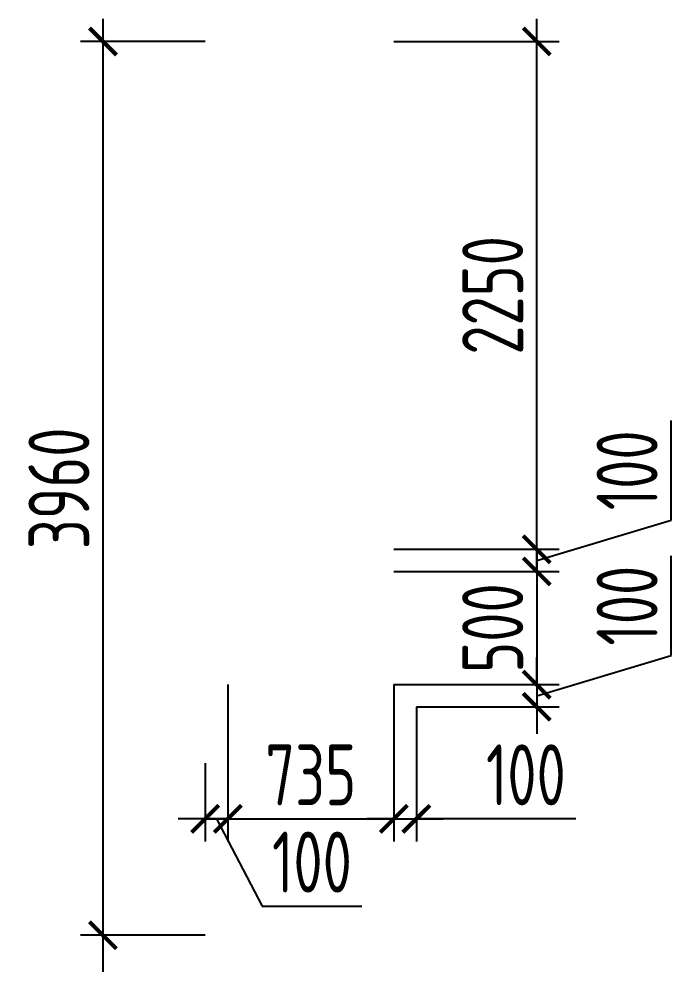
# Model space of a CAD drawing. Header units: millimetres. Extents: x -350007 to 536090, y -888 to 198380.
# Drawn here: x 71568 to 74455, y 123262 to 127451 of the extents above; entities that cross this region are included whole.
import ezdxf

# ---------------------------------------------------------------- set-up
doc = ezdxf.new("R2010")
doc.units = ezdxf.units.MM
doc.layers.add('АР_Размеры нов.', color=15, linetype='Continuous', lineweight=0)
doc.styles.add('ISOCPEUR', font='isocpeur.ttf', dxfattribs={"width": 0.7})
doc.dimstyles.new('R_100', dxfattribs={"dimtxt": 270, "dimasz": 120, "dimexe": 100, "dimexo": 0, "dimgap": 60, "dimtad": 1, "dimdec": 0, "dimrnd": 5, "dimzin": 0, "dimdsep": 46, "dimtxsty": 'ISOCPEUR', "dimblk": 'ARCHTICK', "dimcen": 0, "dimdle": 100, "dimclrd": 256, "dimclre": 256, "dimclrt": 256, "dimadec": 0, "dimazin": 0, "dimtfac": 2, "dimtdec": 0, "dimtofl": 0, "dimtmove": 1, "dimatfit": 3, "dimfxl": 1, "dimtvp": 3, "dimtolj": 1, "dimtzin": 0, "dimarcsym": 0})

# ---------------------------------------------------------------- blocks, each defined once
blk = doc.blocks.new('_ArchTick')
at = {"color": 0, "linetype": 'ByBlock', "const_width": 0.15}
blk.add_lwpolyline([(-0.5, -0.5), (0.5, 0.5)], dxfattribs=at)
blk = doc.blocks.new('*D2418')
at = {"layer": 'Defpoints', "color": 0, "ltscale": 500, "transparency": 16777216}
for p in [(72392.4, 127350.7), (71939.7, 123390.3), (72392.4, 123390.3)]:
    blk.add_point(p, dxfattribs=at)
at = {"layer": 'АР_Размеры нов.', "lineweight": -2, "ltscale": 500, "transparency": 16777216}
for p, q in [((71939.7, 127450.7), (71939.7, 123290.3)), ((72392.4, 127350.7), (71839.7, 127350.7)), ((72392.4, 123390.3), (71839.7, 123390.3))]:
    blk.add_line(p, q, dxfattribs=at)
at = {"layer": 'АР_Размеры нов.', "lineweight": -2, "ltscale": 500, "transparency": 16777216, "xscale": 120, "yscale": 120, "zscale": 120}
for p, rotation in [((71939.7, 127350.7), 90), ((71939.7, 123390.3), 270)]:
    blk.add_blockref('_ArchTick', p, dxfattribs=dict(at, rotation=rotation))
at = {"layer": 'АР_Размеры нов.', "lineweight": 13, "ltscale": 500, "transparency": 16777216, "insert": (71744.7, 125370.5), "char_height": 270, "attachment_point": 5, "rotation": 90, "style": 'ISOCPEUR'}
blk.add_mtext('\\A1;3960', dxfattribs=at)
blk = doc.blocks.new('*D2419')
at = {"layer": 'Defpoints', "color": 0, "ltscale": 500, "transparency": 16777216}
for p in [(72392.4, 123390.3), (71939.7, 122260.3), (72392.4, 122260.3)]:
    blk.add_point(p, dxfattribs=at)
at = {"layer": 'АР_Размеры нов.', "lineweight": -2, "ltscale": 500, "transparency": 16777216}
for p, q in [((71939.7, 123490.3), (71939.7, 122160.3)), ((72392.4, 123390.3), (71839.7, 123390.3)), ((72392.4, 122260.3), (71839.7, 122260.3))]:
    blk.add_line(p, q, dxfattribs=at)
at = {"layer": 'АР_Размеры нов.', "lineweight": -2, "ltscale": 500, "transparency": 16777216, "xscale": 120, "yscale": 120, "zscale": 120}
for p, rotation in [((71939.7, 123390.3), 90), ((71939.7, 122260.3), 270)]:
    blk.add_blockref('_ArchTick', p, dxfattribs=dict(at, rotation=rotation))
at = {"layer": 'АР_Размеры нов.', "lineweight": 13, "ltscale": 500, "transparency": 16777216, "insert": (71744.7, 122825.3), "char_height": 270, "attachment_point": 5, "rotation": 90, "style": 'ISOCPEUR'}
blk.add_mtext('\\A1;1130', dxfattribs=at)
blk = doc.blocks.new('*D2420')
at = {"layer": 'Defpoints', "color": 0, "ltscale": 500, "transparency": 16777216}
for p in [(72492.4, 124500.7), (73227.4, 124500.7), (73227.4, 123906)]:
    blk.add_point(p, dxfattribs=at)
at = {"layer": 'АР_Размеры нов.', "lineweight": -2, "ltscale": 500, "transparency": 16777216}
for p, q in [((72492.4, 124500.7), (72492.4, 123806)), ((73227.4, 124500.7), (73227.4, 123806)), ((72392.4, 123906), (73327.4, 123906))]:
    blk.add_line(p, q, dxfattribs=at)
at = {"layer": 'АР_Размеры нов.', "lineweight": -2, "ltscale": 500, "transparency": 16777216, "xscale": 120, "yscale": 120, "zscale": 120, "rotation": 180}
blk.add_blockref('_ArchTick', (72492.4, 123906), dxfattribs=at)
at = {"layer": 'АР_Размеры нов.', "lineweight": -2, "ltscale": 500, "transparency": 16777216, "xscale": 120, "yscale": 120, "zscale": 120}
blk.add_blockref('_ArchTick', (73227.4, 123906), dxfattribs=at)
at = {"layer": 'АР_Размеры нов.', "lineweight": 13, "ltscale": 500, "transparency": 16777216, "insert": (72859.9, 124101), "char_height": 270, "attachment_point": 5, "style": 'ISOCPEUR'}
blk.add_mtext('\\A1;735', dxfattribs=at)
blk = doc.blocks.new('*D2421')
at = {"layer": 'Defpoints', "color": 0, "ltscale": 500, "transparency": 16777216}
for p in [(73227.4, 124500.7), (73327.4, 124402.3), (73327.4, 123906)]:
    blk.add_point(p, dxfattribs=at)
at = {"layer": 'АР_Размеры нов.', "lineweight": -2, "ltscale": 500, "transparency": 16777216}
for p, q in [((73227.4, 124500.7), (73227.4, 123806)), ((73327.4, 124402.3), (73327.4, 123806)), ((73227.4, 123906), (73107.4, 123906)), ((73227.4, 123906), (73327.4, 123906)), ((73327.4, 123906), (73447.4, 123906)), ((74033.1, 123906), (73327.4, 123906))]:
    blk.add_line(p, q, dxfattribs=at)
at = {"layer": 'АР_Размеры нов.', "lineweight": -2, "ltscale": 500, "transparency": 16777216, "xscale": 120, "yscale": 120, "zscale": 120}
blk.add_blockref('_ArchTick', (73227.4, 123906), dxfattribs=at)
at = {"layer": 'АР_Размеры нов.', "lineweight": -2, "ltscale": 500, "transparency": 16777216, "xscale": 120, "yscale": 120, "zscale": 120, "rotation": 180}
blk.add_blockref('_ArchTick', (73327.4, 123906), dxfattribs=at)
at = {"layer": 'АР_Размеры нов.', "lineweight": 13, "ltscale": 500, "transparency": 16777216, "insert": (73812.4, 124101), "char_height": 270, "attachment_point": 5, "style": 'ISOCPEUR'}
blk.add_mtext('\\A1;100', dxfattribs=at)
blk = doc.blocks.new('*D2422')
at = {"layer": 'Defpoints', "color": 0, "ltscale": 500, "transparency": 16777216}
for p in [(72392.4, 124153.3), (72492.4, 124153.3), (72392.4, 123906)]:
    blk.add_point(p, dxfattribs=at)
at = {"layer": 'АР_Размеры нов.', "lineweight": -2, "ltscale": 500, "transparency": 16777216}
for p, q in [((72392.4, 124153.3), (72392.4, 123806)), ((72492.4, 124153.3), (72492.4, 123806)), ((72392.4, 123906), (72272.4, 123906)), ((72492.4, 123906), (72392.4, 123906)), ((72442.4, 123906), (72644.6, 123519.4)), ((72492.4, 123906), (72612.4, 123906)), ((72644.6, 123519.4), (73085.9, 123519.4))]:
    blk.add_line(p, q, dxfattribs=at)
at = {"layer": 'АР_Размеры нов.', "lineweight": -2, "ltscale": 500, "transparency": 16777216, "xscale": 120, "yscale": 120, "zscale": 120}
blk.add_blockref('_ArchTick', (72392.4, 123906), dxfattribs=at)
at = {"layer": 'АР_Размеры нов.', "lineweight": -2, "ltscale": 500, "transparency": 16777216, "xscale": 120, "yscale": 120, "zscale": 120, "rotation": 180}
blk.add_blockref('_ArchTick', (72492.4, 123906), dxfattribs=at)
at = {"layer": 'АР_Размеры нов.', "lineweight": 13, "ltscale": 500, "transparency": 16777216, "insert": (72865.2, 123714.4), "char_height": 270, "attachment_point": 5, "style": 'ISOCPEUR'}
blk.add_mtext('\\A1;100', dxfattribs=at)
blk = doc.blocks.new('*D4191')
at = {"layer": 'Defpoints', "color": 0, "transparency": 16777216}
for p in [(73227.4, 127350.7), (73860.4, 127350.7), (73227.4, 125100.5)]:
    blk.add_point(p, dxfattribs=at)
at = {"layer": 'АР_Размеры нов.', "lineweight": -2, "transparency": 16777216}
for p, q in [((73860.4, 125000.5), (73860.4, 127450.7)), ((73227.4, 127350.7), (73960.4, 127350.7)), ((73227.4, 125100.5), (73960.4, 125100.5))]:
    blk.add_line(p, q, dxfattribs=at)
at = {"layer": 'АР_Размеры нов.', "lineweight": -2, "transparency": 16777216, "xscale": 120, "yscale": 120, "zscale": 120}
for p, rotation in [((73860.4, 127350.7), 90), ((73860.4, 125100.5), 270)]:
    blk.add_blockref('_ArchTick', p, dxfattribs=dict(at, rotation=rotation))
at = {"layer": 'АР_Размеры нов.', "transparency": 16777216, "insert": (73665.4, 126225.6), "char_height": 270, "attachment_point": 5, "rotation": 90, "style": 'ISOCPEUR'}
blk.add_mtext('\\A1;2250', dxfattribs=at)
blk = doc.blocks.new('*D4192')
at = {"layer": 'Defpoints', "color": 0, "transparency": 16777216}
for p in [(73227.4, 125100.5), (73227.4, 125002.1), (73860.4, 125002.1)]:
    blk.add_point(p, dxfattribs=at)
at = {"layer": 'АР_Размеры нов.', "lineweight": -2, "transparency": 16777216}
for p, q in [((74455.4, 125229.8), (74455.4, 125671.1)), ((73860.4, 125051.3), (74455.4, 125229.8)), ((73860.4, 125100.5), (73860.4, 125220.5)), ((73227.4, 125100.5), (73960.4, 125100.5)), ((73860.4, 125100.5), (73860.4, 125002.1)), ((73227.4, 125002.1), (73960.4, 125002.1)), ((73860.4, 125002.1), (73860.4, 124882.1))]:
    blk.add_line(p, q, dxfattribs=at)
at = {"layer": 'АР_Размеры нов.', "lineweight": -2, "transparency": 16777216, "xscale": 120, "yscale": 120, "zscale": 120}
for p, rotation in [((73860.4, 125100.5), 270), ((73860.4, 125002.1), 90)]:
    blk.add_blockref('_ArchTick', p, dxfattribs=dict(at, rotation=rotation))
at = {"layer": 'АР_Размеры нов.', "transparency": 16777216, "insert": (74260.4, 125450.4), "char_height": 270, "attachment_point": 5, "rotation": 90, "style": 'ISOCPEUR'}
blk.add_mtext('\\A1;100', dxfattribs=at)
blk = doc.blocks.new('*D4193')
at = {"layer": 'Defpoints', "color": 0, "transparency": 16777216}
for p in [(73227.4, 125002.1), (73227.4, 124500.7), (73860.4, 124500.7)]:
    blk.add_point(p, dxfattribs=at)
at = {"layer": 'АР_Размеры нов.', "lineweight": -2, "transparency": 16777216}
for p, q in [((73860.4, 125102.1), (73860.4, 124400.7)), ((73227.4, 125002.1), (73960.4, 125002.1)), ((73227.4, 124500.7), (73960.4, 124500.7))]:
    blk.add_line(p, q, dxfattribs=at)
at = {"layer": 'АР_Размеры нов.', "lineweight": -2, "transparency": 16777216, "xscale": 120, "yscale": 120, "zscale": 120}
for p, rotation in [((73860.4, 125002.1), 90), ((73860.4, 124500.7), 270)]:
    blk.add_blockref('_ArchTick', p, dxfattribs=dict(at, rotation=rotation))
at = {"layer": 'АР_Размеры нов.', "transparency": 16777216, "insert": (73665.4, 124751.4), "char_height": 270, "attachment_point": 5, "rotation": 90, "style": 'ISOCPEUR'}
blk.add_mtext('\\A1;500', dxfattribs=at)
blk = doc.blocks.new('*D4194')
at = {"layer": 'Defpoints', "color": 0, "transparency": 16777216}
for p in [(73227.4, 124500.7), (73327.4, 124402.3), (73860.4, 124402.3)]:
    blk.add_point(p, dxfattribs=at)
at = {"layer": 'АР_Размеры нов.', "lineweight": -2, "transparency": 16777216}
for p, q in [((74455.4, 124630), (74455.4, 125071.3)), ((73860.4, 124451.5), (74455.4, 124630)), ((73860.4, 124500.7), (73860.4, 124620.7)), ((73227.4, 124500.7), (73960.4, 124500.7)), ((73860.4, 124500.7), (73860.4, 124402.3)), ((73327.4, 124402.3), (73960.4, 124402.3)), ((73860.4, 124402.3), (73860.4, 124282.3))]:
    blk.add_line(p, q, dxfattribs=at)
at = {"layer": 'АР_Размеры нов.', "lineweight": -2, "transparency": 16777216, "xscale": 120, "yscale": 120, "zscale": 120}
for p, rotation in [((73860.4, 124500.7), 270), ((73860.4, 124402.3), 90)]:
    blk.add_blockref('_ArchTick', p, dxfattribs=dict(at, rotation=rotation))
at = {"layer": 'АР_Размеры нов.', "transparency": 16777216, "insert": (74260.4, 124850.6), "char_height": 270, "attachment_point": 5, "rotation": 90, "style": 'ISOCPEUR'}
blk.add_mtext('\\A1;100', dxfattribs=at)

msp = doc.modelspace()

# ---------------------------------------------------------------- dimensions: what is measured, and where the dimension line sits
at = {"layer": 'АР_Размеры нов.', "lineweight": 13, "ltscale": 500}
for base, p1, p2, picture, middle in [((71939.7, 123390.3), (72392.4, 127350.7), (72392.4, 123390.3), '*D2418', (71744.7, 125370.5)), ((71939.7, 122260.3), (72392.4, 123390.3), (72392.4, 122260.3), '*D2419', (71744.7, 122825.3))]:
    dim = msp.add_linear_dim(base=base, p1=p1, p2=p2, angle=90, dimstyle='R_100', override={"dimpost": '\\X'}, dxfattribs=at)
    dim.commit()
    dim.dimension.update_dxf_attribs({"geometry": picture, "text_midpoint": middle})
at = {"layer": 'АР_Размеры нов.'}
for base, p1, p2, picture, middle in [((73860.4, 127350.7), (73227.4, 125100.5), (73227.4, 127350.7), '*D4191', (73665.4, 126225.6)), ((73860.4, 125002.1), (73227.4, 125100.5), (73227.4, 125002.1), '*D4192', (74260.4, 125289.8)), ((73860.4, 124402.3), (73227.4, 124500.7), (73327.4, 124402.3), '*D4194', (74260.4, 124690)), ((73860.4, 124500.7), (73227.4, 125002.1), (73227.4, 124500.7), '*D4193', (73665.4, 124751.4))]:
    dim = msp.add_linear_dim(base=base, p1=p1, p2=p2, angle=90, dimstyle='R_100', override={"dimpost": '\\X'}, dxfattribs=at)
    dim.commit()
    dim.dimension.update_dxf_attribs({"geometry": picture, "text_midpoint": middle})
at = {"layer": 'АР_Размеры нов.', "lineweight": 13, "ltscale": 500}
dim = msp.add_linear_dim(base=(73227.4, 123906), p1=(72492.4, 124500.7), p2=(73227.4, 124500.7), dimstyle='R_100', override={"dimpost": '\\X'}, dxfattribs=at)
dim.commit()
dim.dimension.update_dxf_attribs({"geometry": '*D2420', "text_midpoint": (72859.9, 124101)})
for base, p1, p2, picture, middle in [((73327.4, 123906), (73227.4, 124500.7), (73327.4, 124402.3), '*D2421', (73812.4, 123731.2)), ((72392.4, 123906), (72492.4, 124153.3), (72392.4, 124153.3), '*D2422', (72704.6, 123519.4))]:
    dim = msp.add_linear_dim(base=base, p1=p1, p2=p2, dimstyle='R_100', override={"dimpost": '\\X'}, dxfattribs=at)
    dim.commit()
    dim.dimension.update_dxf_attribs({"geometry": picture, "text_midpoint": middle, "dimtype": 160})

doc.saveas('drawing.dxf')
